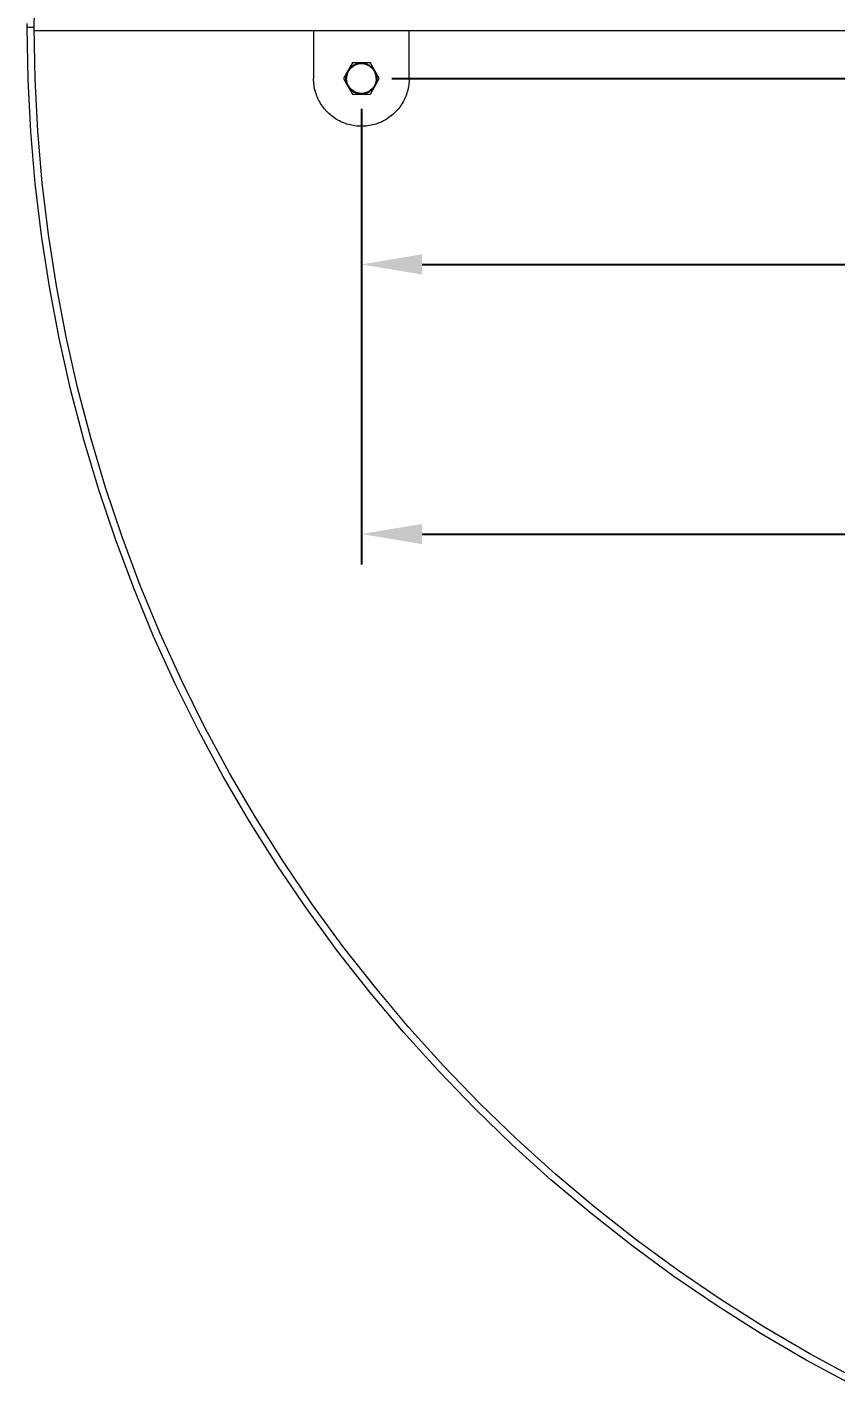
# Model space of a CAD drawing. Header units: inches. Extents: x 6 to 196, y 6 to 118.
# Drawn here: x 76.26 to 89.6, y 12.97 to 35.34 of the extents above; entities that cross this region are included whole.
import ezdxf

# ---------------------------------------------------------------- set-up
doc = ezdxf.new("R2010")
doc.units = ezdxf.units.IN
doc.header["$PDSIZE"] = -1
doc.layers.add('ZANO_R', color=7, linetype='Continuous', lineweight=0)
doc.layers.add('ZANO_W', color=1, linetype='Continuous', lineweight=0)
doc.styles.get("Standard").update_dxf_attribs({"font": 'ARIALUNI.TTF'})
doc.dimstyles.new('amerykanie', dxfattribs={"dimtxt": 50, "dimasz": 50, "dimexe": 0.5, "dimexo": 0.5, "dimgap": 1, "dimtad": 1, "dimdec": 0, "dimzin": 0, "dimlunit": 5, "dimtxsty": 'Standard', "dimcen": 0.09, "dimclrd": 1, "dimclre": 1, "dimclrt": 1, "dimazin": 0, "dimtfac": 1, "dimtdec": 0, "dimtmove": 0, "dimatfit": 3, "dimfxl": 1, "dimtzin": 0, "dimarcsym": 1})

# ---------------------------------------------------------------- blocks, each defined once
blk = doc.blocks.new('*D348')
at = {"layer": 'Defpoints', "color": 0}
for p in [(81.774, 34.493), (102.305, 26.987), (102.305, 15.654)]:
    blk.add_point(p, dxfattribs=at)
at = {"layer": 'ZANO_W', "color": 1, "lineweight": -2}
for p, q in [((81.774, 33.993), (81.774, 26.487)), ((102.305, 16.154), (102.305, 27.487)), ((82.774, 26.987), (101.305, 26.987))]:
    blk.add_line(p, q, dxfattribs=at)
at = {"layer": 'ZANO_W', "color": 1}
for points in [[(82.774, 27.153), (82.774, 26.82), (81.774, 26.987)], [(101.305, 26.82), (101.305, 27.153), (102.305, 26.987)]]:
    blk.add_solid(points, dxfattribs=at)
at = {"layer": 'ZANO_W', "color": 1, "insert": (92.039, 28.006), "char_height": 1, "attachment_point": 5}
blk.add_mtext('20 9/16', dxfattribs=at)
blk = doc.blocks.new('*D349')
at = {"layer": 'Defpoints', "color": 0}
for p in [(121.144, 36.186), (81.774, 34.493), (121.144, 31.429)]:
    blk.add_point(p, dxfattribs=at)
at = {"layer": 'ZANO_W', "color": 1, "lineweight": -2}
for p, q in [((121.144, 35.686), (121.144, 30.929)), ((81.774, 33.993), (81.774, 30.929)), ((82.774, 31.429), (120.144, 31.429))]:
    blk.add_line(p, q, dxfattribs=at)
at = {"layer": 'ZANO_W', "color": 1}
for points in [[(82.774, 31.596), (82.774, 31.263), (81.774, 31.429)], [(120.144, 31.263), (120.144, 31.596), (121.144, 31.429)]]:
    blk.add_solid(points, dxfattribs=at)
at = {"layer": 'ZANO_W', "color": 1, "insert": (101.459, 32.449), "char_height": 1, "attachment_point": 5}
blk.add_mtext('39 3/8', dxfattribs=at)
blk = doc.blocks.new('*D350')
at = {"layer": 'Defpoints', "color": 0}
for p in [(100.612, 55.024), (81.774, 34.493), (94.99, 34.493)]:
    blk.add_point(p, dxfattribs=at)
at = {"layer": 'ZANO_W', "color": 1, "lineweight": -2}
for p, q in [((100.112, 55.024), (94.49, 55.024)), ((94.99, 54.024), (94.99, 35.493)), ((82.274, 34.493), (95.49, 34.493))]:
    blk.add_line(p, q, dxfattribs=at)
at = {"layer": 'ZANO_W', "color": 1}
for points in [[(95.157, 54.024), (94.824, 54.024), (94.99, 55.024)], [(94.824, 35.493), (95.157, 35.493), (94.99, 34.493)]]:
    blk.add_solid(points, dxfattribs=at)
at = {"layer": 'ZANO_W', "color": 1, "insert": (93.971, 44.758), "char_height": 1, "attachment_point": 5, "rotation": 90}
blk.add_mtext('20 9/16', dxfattribs=at)

msp = doc.modelspace()

# ---------------------------------------------------------------- linework, layer by layer
at = {"layer": 'ZANO_R'}
for p, q in [((76.37977, 35.33907), (76.39439, 36.19529)), ((76.26166, 35.28001), (76.26166, 35.39812)), ((76.27635, 34.47881), (76.26166, 35.33907)), ((76.26167, 35.33907), (76.37977, 35.33907)), ((76.26173, 35.28001), (76.26169, 35.28001)), ((76.39439, 34.48285), (76.37977, 35.33907)), ((126.53748, 35.28001), (76.37984, 35.28001)), ((80.9861, 35.28001), (80.9861, 34.49261)), ((82.56091, 34.49261), (82.56091, 35.28001)), ((81.62576, 34.74851), (81.55188, 34.62056)), ((81.59409, 34.67508), (81.60035, 34.68104)), ((81.60035, 34.68104), (81.60682, 34.68678)), ((81.61179, 34.67807), (81.60555, 34.67244)), ((81.60682, 34.68678), (81.61347, 34.6923)), ((81.61822, 34.68348), (81.61179, 34.67807)), ((81.61347, 34.6923), (81.6203, 34.69759)), ((81.62483, 34.68867), (81.61822, 34.68348)), ((81.6203, 34.69759), (81.62732, 34.70265)), ((81.63161, 34.69363), (81.62483, 34.68867)), ((81.77351, 34.74851), (81.62576, 34.74851)), ((81.62732, 34.70265), (81.63449, 34.70746)), ((81.63855, 34.69836), (81.63161, 34.69363)), ((81.63449, 34.70746), (81.64183, 34.71204)), ((81.64566, 34.70285), (81.63855, 34.69836)), ((81.64183, 34.71204), (81.64931, 34.71636)), ((81.65291, 34.70709), (81.64566, 34.70285)), ((81.64931, 34.71636), (81.65694, 34.72043)), ((81.6603, 34.71108), (81.65291, 34.70709)), ((81.65694, 34.72043), (81.6647, 34.72423)), ((81.66783, 34.71482), (81.6603, 34.71108)), ((81.6647, 34.72423), (81.67259, 34.72777)), ((81.67547, 34.7183), (81.66783, 34.71482)), ((81.67259, 34.72777), (81.68059, 34.73105)), ((81.68324, 34.72152), (81.67547, 34.7183)), ((81.68059, 34.73105), (81.68869, 34.73405)), ((81.6911, 34.72446), (81.68324, 34.72152)), ((81.68869, 34.73405), (81.6969, 34.73678)), ((81.69907, 34.72714), (81.6911, 34.72446)), ((81.6969, 34.73678), (81.70519, 34.73923)), ((81.70712, 34.72955), (81.69907, 34.72714)), ((81.70519, 34.73923), (81.71356, 34.74139)), ((81.71525, 34.73167), (81.70712, 34.72955)), ((81.71356, 34.74139), (81.72199, 34.74328)), ((81.72344, 34.73352), (81.71525, 34.73167)), ((81.72199, 34.74328), (81.73049, 34.74487)), ((81.7317, 34.73509), (81.72344, 34.73352)), ((81.73049, 34.74487), (81.73903, 34.74618)), ((81.74, 34.73638), (81.7317, 34.73509)), ((81.73903, 34.74618), (81.74762, 34.7472)), ((81.74834, 34.73738), (81.74, 34.73638)), ((81.74762, 34.7472), (81.75623, 34.74793)), ((81.75671, 34.7381), (81.74834, 34.73738)), ((81.75623, 34.74793), (81.76486, 34.74837)), ((81.76511, 34.73853), (81.75671, 34.7381)), ((81.76486, 34.74837), (81.77351, 34.74851)), ((81.77351, 34.73867), (81.76511, 34.73853)), ((81.92125, 34.74851), (81.77351, 34.74851)), ((81.77351, 34.74851), (81.78215, 34.74837)), ((81.78191, 34.73853), (81.77351, 34.73867)), ((81.7903, 34.7381), (81.78191, 34.73853)), ((81.78215, 34.74837), (81.79078, 34.74793)), ((81.79867, 34.73738), (81.7903, 34.7381)), ((81.79078, 34.74793), (81.7994, 34.7472)), ((81.80701, 34.73638), (81.79867, 34.73738)), ((81.7994, 34.7472), (81.80798, 34.74618)), ((81.81532, 34.73509), (81.80701, 34.73638)), ((81.80798, 34.74618), (81.81652, 34.74487)), ((81.82357, 34.73352), (81.81532, 34.73509)), ((81.81652, 34.74487), (81.82502, 34.74328)), ((81.83177, 34.73167), (81.82357, 34.73352)), ((81.82502, 34.74328), (81.83346, 34.74139)), ((81.83989, 34.72955), (81.83177, 34.73167)), ((81.83346, 34.74139), (81.84183, 34.73923)), ((81.84794, 34.72714), (81.83989, 34.72955)), ((81.84183, 34.73923), (81.85012, 34.73678)), ((81.85591, 34.72446), (81.84794, 34.72714)), ((81.85012, 34.73678), (81.85832, 34.73405)), ((81.86378, 34.72152), (81.85591, 34.72446)), ((81.85832, 34.73405), (81.86642, 34.73105)), ((81.87154, 34.7183), (81.86378, 34.72152)), ((81.86642, 34.73105), (81.87443, 34.72777)), ((81.87919, 34.71482), (81.87154, 34.7183)), ((81.87443, 34.72777), (81.88231, 34.72423)), ((81.88671, 34.71108), (81.87919, 34.71482)), ((81.88231, 34.72423), (81.89007, 34.72043)), ((81.89411, 34.70709), (81.88671, 34.71108)), ((81.89007, 34.72043), (81.8977, 34.71636)), ((81.90136, 34.70285), (81.89411, 34.70709)), ((81.8977, 34.71636), (81.90518, 34.71204)), ((81.90846, 34.69836), (81.90136, 34.70285)), ((81.90518, 34.71204), (81.91252, 34.70746)), ((81.91541, 34.69363), (81.90846, 34.69836)), ((81.91252, 34.70746), (81.9197, 34.70265)), ((81.92219, 34.68867), (81.91541, 34.69363)), ((81.9197, 34.70265), (81.92671, 34.69759)), ((81.99513, 34.62056), (81.92125, 34.74851)), ((81.92879, 34.68348), (81.92219, 34.68867)), ((81.92671, 34.69759), (81.93354, 34.6923)), ((81.93522, 34.67807), (81.92879, 34.68348)), ((81.93354, 34.6923), (81.9402, 34.68678)), ((81.94146, 34.67244), (81.93522, 34.67807)), ((81.9402, 34.68678), (81.94666, 34.68104)), ((81.94666, 34.68104), (81.95293, 34.67508)), ((76.3204, 33.61956), (76.27635, 34.47881)), ((76.43824, 33.62762), (76.39439, 34.48285)), ((80.98656, 34.46572), (80.9861, 34.49261)), ((80.98794, 34.43887), (80.98656, 34.46572)), ((81.55188, 34.62056), (81.47801, 34.49261)), ((81.47801, 34.49261), (81.55188, 34.36465)), ((81.51764, 34.49693), (81.51793, 34.50557)), ((81.51764, 34.48828), (81.51764, 34.49693)), ((81.51793, 34.47965), (81.51764, 34.48828)), ((81.51793, 34.50557), (81.51851, 34.51419)), ((81.51851, 34.47102), (81.51793, 34.47965)), ((81.51851, 34.51419), (81.51939, 34.52279)), ((81.51939, 34.46242), (81.51851, 34.47102)), ((81.51939, 34.52279), (81.52055, 34.53136)), ((81.52055, 34.45386), (81.51939, 34.46242)), ((81.52055, 34.53136), (81.522, 34.53988)), ((81.522, 34.44533), (81.52055, 34.45386)), ((81.522, 34.53988), (81.52374, 34.54835)), ((81.52374, 34.54835), (81.52577, 34.55675)), ((81.52577, 34.55675), (81.52808, 34.56508)), ((81.52759, 34.50101), (81.52744, 34.49261)), ((81.52759, 34.48421), (81.52744, 34.49261)), ((81.52802, 34.5094), (81.52759, 34.50101)), ((81.52802, 34.47581), (81.52759, 34.48421)), ((81.52873, 34.51777), (81.52802, 34.5094)), ((81.52873, 34.46744), (81.52802, 34.47581)), ((81.52808, 34.56508), (81.53066, 34.57333)), ((81.52973, 34.52611), (81.52873, 34.51777)), ((81.52973, 34.4591), (81.52873, 34.46744)), ((81.53102, 34.53442), (81.52973, 34.52611)), ((81.53102, 34.4508), (81.52973, 34.4591)), ((81.53066, 34.57333), (81.53353, 34.58148)), ((81.53259, 34.54267), (81.53102, 34.53442)), ((81.53444, 34.55087), (81.53259, 34.54267)), ((81.53353, 34.58148), (81.53667, 34.58954)), ((81.53657, 34.55899), (81.53444, 34.55087)), ((81.53897, 34.56704), (81.53657, 34.55899)), ((81.53667, 34.58954), (81.54008, 34.59748)), ((81.54165, 34.57501), (81.53897, 34.56704)), ((81.54008, 34.59748), (81.54375, 34.60531)), ((81.5446, 34.58288), (81.54165, 34.57501)), ((81.54375, 34.60531), (81.54769, 34.613)), ((81.54781, 34.59064), (81.5446, 34.58288)), ((81.54769, 34.613), (81.55188, 34.62056)), ((81.55129, 34.59829), (81.54781, 34.59064)), ((81.55503, 34.60581), (81.55129, 34.59829)), ((81.55188, 34.62056), (81.55633, 34.62797)), ((81.55902, 34.61321), (81.55503, 34.60581)), ((81.55633, 34.62797), (81.56103, 34.63523)), ((81.56326, 34.62046), (81.55902, 34.61321)), ((81.56103, 34.63523), (81.56597, 34.64232)), ((81.56775, 34.62756), (81.56326, 34.62046)), ((81.56597, 34.64232), (81.57114, 34.64925)), ((81.57248, 34.63451), (81.56775, 34.62756)), ((81.57114, 34.64925), (81.57655, 34.65599)), ((81.57744, 34.64129), (81.57248, 34.63451)), ((81.57655, 34.65599), (81.58218, 34.66255)), ((81.58263, 34.6479), (81.57744, 34.64129)), ((81.58218, 34.66255), (81.58803, 34.66892)), ((81.58804, 34.65432), (81.58263, 34.6479)), ((81.58803, 34.66892), (81.59409, 34.67508)), ((81.59367, 34.66056), (81.58804, 34.65432)), ((81.59951, 34.6666), (81.59367, 34.66056)), ((81.60555, 34.67244), (81.59951, 34.6666)), ((81.9475, 34.6666), (81.94146, 34.67244)), ((81.95334, 34.66056), (81.9475, 34.6666)), ((81.95293, 34.67508), (81.95899, 34.66892)), ((81.95897, 34.65432), (81.95334, 34.66056)), ((81.96438, 34.6479), (81.95897, 34.65432)), ((81.95899, 34.66892), (81.96484, 34.66255)), ((81.96957, 34.64129), (81.96438, 34.6479)), ((81.96484, 34.66255), (81.97047, 34.65599)), ((81.97453, 34.63451), (81.96957, 34.64129)), ((81.97047, 34.65599), (81.97587, 34.64925)), ((81.97926, 34.62756), (81.97453, 34.63451)), ((81.97587, 34.64925), (81.98105, 34.64232)), ((81.98375, 34.62046), (81.97926, 34.62756)), ((81.98105, 34.64232), (81.98598, 34.63523)), ((81.98799, 34.61321), (81.98375, 34.62046)), ((81.98598, 34.63523), (81.99068, 34.62797)), ((81.99198, 34.60581), (81.98799, 34.61321)), ((81.99068, 34.62797), (81.99513, 34.62056)), ((81.99572, 34.59829), (81.99198, 34.60581)), ((82.069, 34.49261), (81.99513, 34.62056)), ((81.99513, 34.62056), (81.99932, 34.613)), ((81.99513, 34.36465), (82.069, 34.49261)), ((81.9992, 34.59064), (81.99572, 34.59829)), ((82.00242, 34.58288), (81.9992, 34.59064)), ((81.99932, 34.613), (82.00326, 34.60531)), ((82.00536, 34.57501), (82.00242, 34.58288)), ((82.00326, 34.60531), (82.00694, 34.59748)), ((82.00804, 34.56704), (82.00536, 34.57501)), ((82.00694, 34.59748), (82.01035, 34.58954)), ((82.01045, 34.55899), (82.00804, 34.56704)), ((82.01035, 34.58954), (82.01348, 34.58148)), ((82.01257, 34.55087), (82.01045, 34.55899)), ((82.01442, 34.54267), (82.01257, 34.55087)), ((82.01348, 34.58148), (82.01635, 34.57333)), ((82.01599, 34.53442), (82.01442, 34.54267)), ((82.01728, 34.52611), (82.01599, 34.53442)), ((82.01728, 34.4591), (82.01599, 34.4508)), ((82.01635, 34.57333), (82.01894, 34.56508)), ((82.01828, 34.51777), (82.01728, 34.52611)), ((82.01828, 34.46744), (82.01728, 34.4591)), ((82.019, 34.5094), (82.01828, 34.51777)), ((82.019, 34.47581), (82.01828, 34.46744)), ((82.01894, 34.56508), (82.02124, 34.55675)), ((82.01943, 34.50101), (82.019, 34.5094)), ((82.01943, 34.48421), (82.019, 34.47581)), ((82.01957, 34.49261), (82.01943, 34.50101)), ((82.01957, 34.49261), (82.01943, 34.48421)), ((82.02124, 34.55675), (82.02327, 34.54835)), ((82.02327, 34.54835), (82.02501, 34.53988)), ((82.02501, 34.53988), (82.02646, 34.53136)), ((82.02646, 34.45386), (82.02501, 34.44533)), ((82.02646, 34.53136), (82.02763, 34.52279)), ((82.02763, 34.46242), (82.02646, 34.45386)), ((82.02763, 34.52279), (82.0285, 34.51419)), ((82.0285, 34.47102), (82.02763, 34.46242)), ((82.0285, 34.51419), (82.02909, 34.50557)), ((82.02909, 34.47965), (82.0285, 34.47102)), ((82.02909, 34.50557), (82.02938, 34.49693)), ((82.02938, 34.48828), (82.02909, 34.47965)), ((82.02938, 34.49693), (82.02938, 34.48828)), ((82.56045, 34.46572), (82.55908, 34.43887)), ((82.56091, 34.49261), (82.56045, 34.46572)), ((80.99023, 34.41208), (80.98794, 34.43887)), ((80.99343, 34.38539), (80.99023, 34.41208)), ((80.99755, 34.35882), (80.99343, 34.38539)), ((81.00257, 34.3324), (80.99755, 34.35882)), ((81.00849, 34.30618), (81.00257, 34.3324)), ((81.0153, 34.28017), (81.00849, 34.30618)), ((81.02299, 34.2544), (81.0153, 34.28017)), ((81.03156, 34.22892), (81.02299, 34.2544)), ((81.52374, 34.43687), (81.522, 34.44533)), ((81.52577, 34.42846), (81.52374, 34.43687)), ((81.52808, 34.42013), (81.52577, 34.42846)), ((81.53066, 34.41188), (81.52808, 34.42013)), ((81.53353, 34.40373), (81.53066, 34.41188)), ((81.53259, 34.44254), (81.53102, 34.4508)), ((81.53444, 34.43435), (81.53259, 34.44254)), ((81.53667, 34.39567), (81.53353, 34.40373)), ((81.53657, 34.42622), (81.53444, 34.43435)), ((81.53897, 34.41817), (81.53657, 34.42622)), ((81.54008, 34.38773), (81.53667, 34.39567)), ((81.54165, 34.4102), (81.53897, 34.41817)), ((81.54375, 34.37991), (81.54008, 34.38773)), ((81.5446, 34.40234), (81.54165, 34.4102)), ((81.54769, 34.37221), (81.54375, 34.37991)), ((81.54781, 34.39457), (81.5446, 34.40234)), ((81.55188, 34.36465), (81.54769, 34.37221)), ((81.55129, 34.38693), (81.54781, 34.39457)), ((81.55503, 34.3794), (81.55129, 34.38693)), ((81.55188, 34.36465), (81.62576, 34.2367)), ((81.55633, 34.35724), (81.55188, 34.36465)), ((81.55902, 34.37201), (81.55503, 34.3794)), ((81.56103, 34.34998), (81.55633, 34.35724)), ((81.56326, 34.36476), (81.55902, 34.37201)), ((81.56597, 34.34289), (81.56103, 34.34998)), ((81.56775, 34.35765), (81.56326, 34.36476)), ((81.57114, 34.33596), (81.56597, 34.34289)), ((81.57248, 34.35071), (81.56775, 34.35765)), ((81.57655, 34.32922), (81.57114, 34.33596)), ((81.57744, 34.34393), (81.57248, 34.35071)), ((81.58218, 34.32266), (81.57655, 34.32922)), ((81.58263, 34.33732), (81.57744, 34.34393)), ((81.58803, 34.3163), (81.58218, 34.32266)), ((81.58804, 34.33089), (81.58263, 34.33732)), ((81.59409, 34.31013), (81.58803, 34.3163)), ((81.59367, 34.32465), (81.58804, 34.33089)), ((81.59951, 34.31861), (81.59367, 34.32465)), ((81.60035, 34.30418), (81.59409, 34.31013)), ((81.60555, 34.31277), (81.59951, 34.31861)), ((81.60682, 34.29844), (81.60035, 34.30418)), ((81.61179, 34.30714), (81.60555, 34.31277)), ((81.61347, 34.29292), (81.60682, 34.29844)), ((81.61822, 34.30173), (81.61179, 34.30714)), ((81.6203, 34.28762), (81.61347, 34.29292)), ((81.62483, 34.29654), (81.61822, 34.30173)), ((81.62732, 34.28257), (81.6203, 34.28762)), ((81.63161, 34.29158), (81.62483, 34.29654)), ((81.62576, 34.2367), (81.77351, 34.2367)), ((81.63449, 34.27775), (81.62732, 34.28257)), ((81.63855, 34.28685), (81.63161, 34.29158)), ((81.64183, 34.27318), (81.63449, 34.27775)), ((81.64566, 34.28236), (81.63855, 34.28685)), ((81.64931, 34.26886), (81.64183, 34.27318)), ((81.65291, 34.27812), (81.64566, 34.28236)), ((81.65694, 34.26479), (81.64931, 34.26886)), ((81.6603, 34.27413), (81.65291, 34.27812)), ((81.6647, 34.26098), (81.65694, 34.26479)), ((81.66783, 34.27039), (81.6603, 34.27413)), ((81.67259, 34.25744), (81.6647, 34.26098)), ((81.67547, 34.26691), (81.66783, 34.27039)), ((81.68059, 34.25416), (81.67259, 34.25744)), ((81.68324, 34.2637), (81.67547, 34.26691)), ((81.68869, 34.25116), (81.68059, 34.25416)), ((81.6911, 34.26075), (81.68324, 34.2637)), ((81.6969, 34.24844), (81.68869, 34.25116)), ((81.69907, 34.25807), (81.6911, 34.26075)), ((81.70519, 34.24599), (81.6969, 34.24844)), ((81.70712, 34.25567), (81.69907, 34.25807)), ((81.71356, 34.24382), (81.70519, 34.24599)), ((81.71525, 34.25354), (81.70712, 34.25567)), ((81.72199, 34.24194), (81.71356, 34.24382)), ((81.72344, 34.25169), (81.71525, 34.25354)), ((81.73049, 34.24034), (81.72199, 34.24194)), ((81.7317, 34.25012), (81.72344, 34.25169)), ((81.73903, 34.23903), (81.73049, 34.24034)), ((81.74, 34.24883), (81.7317, 34.25012)), ((81.74762, 34.23801), (81.73903, 34.23903)), ((81.74834, 34.24783), (81.74, 34.24883)), ((81.75623, 34.23728), (81.74762, 34.23801)), ((81.75671, 34.24712), (81.74834, 34.24783)), ((81.76486, 34.23685), (81.75623, 34.23728)), ((81.76511, 34.24669), (81.75671, 34.24712)), ((81.77351, 34.2367), (81.76486, 34.23685)), ((81.77351, 34.24654), (81.76511, 34.24669)), ((81.78191, 34.24669), (81.77351, 34.24654)), ((81.78215, 34.23685), (81.77351, 34.2367)), ((81.77351, 34.2367), (81.92125, 34.2367)), ((81.7903, 34.24712), (81.78191, 34.24669)), ((81.79078, 34.23728), (81.78215, 34.23685)), ((81.79867, 34.24783), (81.7903, 34.24712)), ((81.7994, 34.23801), (81.79078, 34.23728)), ((81.80701, 34.24883), (81.79867, 34.24783)), ((81.80798, 34.23903), (81.7994, 34.23801)), ((81.81532, 34.25012), (81.80701, 34.24883)), ((81.81652, 34.24034), (81.80798, 34.23903)), ((81.82357, 34.25169), (81.81532, 34.25012)), ((81.82502, 34.24194), (81.81652, 34.24034)), ((81.83177, 34.25354), (81.82357, 34.25169)), ((81.83346, 34.24382), (81.82502, 34.24194)), ((81.83989, 34.25567), (81.83177, 34.25354)), ((81.84183, 34.24599), (81.83346, 34.24382)), ((81.84794, 34.25807), (81.83989, 34.25567)), ((81.85012, 34.24844), (81.84183, 34.24599)), ((81.85591, 34.26075), (81.84794, 34.25807)), ((81.85832, 34.25116), (81.85012, 34.24844)), ((81.86378, 34.2637), (81.85591, 34.26075)), ((81.86642, 34.25416), (81.85832, 34.25116)), ((81.87154, 34.26691), (81.86378, 34.2637)), ((81.87443, 34.25744), (81.86642, 34.25416)), ((81.87919, 34.27039), (81.87154, 34.26691)), ((81.88231, 34.26098), (81.87443, 34.25744)), ((81.88671, 34.27413), (81.87919, 34.27039)), ((81.89007, 34.26479), (81.88231, 34.26098)), ((81.89411, 34.27812), (81.88671, 34.27413)), ((81.8977, 34.26886), (81.89007, 34.26479)), ((81.90136, 34.28236), (81.89411, 34.27812)), ((81.90518, 34.27318), (81.8977, 34.26886)), ((81.90846, 34.28685), (81.90136, 34.28236)), ((81.91252, 34.27775), (81.90518, 34.27318)), ((81.91541, 34.29158), (81.90846, 34.28685)), ((81.9197, 34.28257), (81.91252, 34.27775)), ((81.92219, 34.29654), (81.91541, 34.29158)), ((81.92671, 34.28762), (81.9197, 34.28257)), ((81.92125, 34.2367), (81.99513, 34.36465)), ((81.92879, 34.30173), (81.92219, 34.29654)), ((81.93354, 34.29292), (81.92671, 34.28762)), ((81.93522, 34.30714), (81.92879, 34.30173)), ((81.9402, 34.29844), (81.93354, 34.29292)), ((81.94146, 34.31277), (81.93522, 34.30714)), ((81.94666, 34.30418), (81.9402, 34.29844)), ((81.9475, 34.31861), (81.94146, 34.31277)), ((81.95293, 34.31013), (81.94666, 34.30418)), ((81.95334, 34.32465), (81.9475, 34.31861)), ((81.95899, 34.3163), (81.95293, 34.31013)), ((81.95897, 34.33089), (81.95334, 34.32465)), ((81.96438, 34.33732), (81.95897, 34.33089)), ((81.96484, 34.32266), (81.95899, 34.3163)), ((81.96957, 34.34393), (81.96438, 34.33732)), ((81.97047, 34.32922), (81.96484, 34.32266)), ((81.97453, 34.35071), (81.96957, 34.34393)), ((81.97587, 34.33596), (81.97047, 34.32922)), ((81.97926, 34.35765), (81.97453, 34.35071)), ((81.98105, 34.34289), (81.97587, 34.33596)), ((81.98375, 34.36476), (81.97926, 34.35765)), ((81.98598, 34.34998), (81.98105, 34.34289)), ((81.98799, 34.37201), (81.98375, 34.36476)), ((81.99068, 34.35724), (81.98598, 34.34998)), ((81.99198, 34.3794), (81.98799, 34.37201)), ((81.99513, 34.36465), (81.99068, 34.35724)), ((81.99572, 34.38693), (81.99198, 34.3794)), ((81.99932, 34.37221), (81.99513, 34.36465)), ((81.9992, 34.39457), (81.99572, 34.38693)), ((82.00242, 34.40234), (81.9992, 34.39457)), ((82.00326, 34.37991), (81.99932, 34.37221)), ((82.00536, 34.4102), (82.00242, 34.40234)), ((82.00694, 34.38773), (82.00326, 34.37991)), ((82.00804, 34.41817), (82.00536, 34.4102)), ((82.01035, 34.39567), (82.00694, 34.38773)), ((82.01045, 34.42622), (82.00804, 34.41817)), ((82.01348, 34.40373), (82.01035, 34.39567)), ((82.01257, 34.43435), (82.01045, 34.42622)), ((82.01442, 34.44254), (82.01257, 34.43435)), ((82.01635, 34.41188), (82.01348, 34.40373)), ((82.01599, 34.4508), (82.01442, 34.44254)), ((82.01894, 34.42013), (82.01635, 34.41188)), ((82.02124, 34.42846), (82.01894, 34.42013)), ((82.02327, 34.43687), (82.02124, 34.42846)), ((82.02501, 34.44533), (82.02327, 34.43687)), ((82.52402, 34.2544), (82.51545, 34.22892)), ((82.53171, 34.28017), (82.52402, 34.2544)), ((82.53852, 34.30618), (82.53171, 34.28017)), ((82.54444, 34.3324), (82.53852, 34.30618)), ((82.54946, 34.35882), (82.54444, 34.3324)), ((82.55358, 34.38539), (82.54946, 34.35882)), ((82.55678, 34.41208), (82.55358, 34.38539)), ((82.55908, 34.43887), (82.55678, 34.41208)), ((81.041, 34.20374), (81.03156, 34.22892)), ((81.05129, 34.1789), (81.041, 34.20374)), ((81.06242, 34.15443), (81.05129, 34.1789)), ((81.07438, 34.13035), (81.06242, 34.15443)), ((81.08716, 34.10669), (81.07438, 34.13035)), ((81.10073, 34.08348), (81.08716, 34.10669)), ((81.11509, 34.06075), (81.10073, 34.08348)), ((81.13022, 34.03853), (81.11509, 34.06075)), ((81.1461, 34.01683), (81.13022, 34.03853)), ((81.16271, 33.99568), (81.1461, 34.01683)), ((82.40092, 34.01683), (82.38431, 33.99568)), ((82.41679, 34.03853), (82.40092, 34.01683)), ((82.43192, 34.06075), (82.41679, 34.03853)), ((82.44628, 34.08348), (82.43192, 34.06075)), ((82.45986, 34.10669), (82.44628, 34.08348)), ((82.47263, 34.13035), (82.45986, 34.10669)), ((82.48459, 34.15443), (82.47263, 34.13035)), ((82.49572, 34.1789), (82.48459, 34.15443)), ((82.50601, 34.20374), (82.49572, 34.1789)), ((82.51545, 34.22892), (82.50601, 34.20374)), ((81.18003, 33.97512), (81.16271, 33.99568)), ((81.19804, 33.95516), (81.18003, 33.97512)), ((81.21673, 33.93583), (81.19804, 33.95516)), ((81.23606, 33.91714), (81.21673, 33.93583)), ((81.25602, 33.89913), (81.23606, 33.91714)), ((81.27658, 33.88181), (81.25602, 33.89913)), ((81.29773, 33.8652), (81.27658, 33.88181)), ((81.31942, 33.84932), (81.29773, 33.8652)), ((81.34165, 33.83419), (81.31942, 33.84932)), ((81.36438, 33.81983), (81.34165, 33.83419)), ((81.38759, 33.80626), (81.36438, 33.81983)), ((81.41125, 33.79348), (81.38759, 33.80626)), ((81.43533, 33.78152), (81.41125, 33.79348)), ((82.13576, 33.79348), (82.11168, 33.78152)), ((82.15942, 33.80626), (82.13576, 33.79348)), ((82.18263, 33.81983), (82.15942, 33.80626)), ((82.20536, 33.83419), (82.18263, 33.81983)), ((82.22759, 33.84932), (82.20536, 33.83419)), ((82.24929, 33.8652), (82.22759, 33.84932)), ((82.27043, 33.88181), (82.24929, 33.8652)), ((82.29099, 33.89913), (82.27043, 33.88181)), ((82.31095, 33.91714), (82.29099, 33.89913)), ((82.33029, 33.93583), (82.31095, 33.91714)), ((82.34897, 33.95516), (82.33029, 33.93583)), ((82.36698, 33.97512), (82.34897, 33.95516)), ((82.38431, 33.99568), (82.36698, 33.97512)), ((76.39376, 32.76232), (76.3204, 33.61956)), ((76.51126, 32.7744), (76.43824, 33.62762)), ((81.4598, 33.77039), (81.43533, 33.78152)), ((81.48464, 33.7601), (81.4598, 33.77039)), ((81.50982, 33.75066), (81.48464, 33.7601)), ((81.5353, 33.74209), (81.50982, 33.75066)), ((81.56107, 33.7344), (81.5353, 33.74209)), ((81.58708, 33.72759), (81.56107, 33.7344)), ((81.6133, 33.72167), (81.58708, 33.72759)), ((81.63972, 33.71665), (81.6133, 33.72167)), ((81.66629, 33.71253), (81.63972, 33.71665)), ((81.69298, 33.70933), (81.66629, 33.71253)), ((81.71977, 33.70704), (81.69298, 33.70933)), ((81.74662, 33.70566), (81.71977, 33.70704)), ((81.77351, 33.7052), (81.74662, 33.70566)), ((81.80039, 33.70566), (81.77351, 33.7052)), ((81.82724, 33.70704), (81.80039, 33.70566)), ((81.85403, 33.70933), (81.82724, 33.70704)), ((81.88073, 33.71253), (81.85403, 33.70933)), ((81.9073, 33.71665), (81.88073, 33.71253)), ((81.93371, 33.72167), (81.9073, 33.71665)), ((81.95994, 33.72759), (81.93371, 33.72167)), ((81.98595, 33.7344), (81.95994, 33.72759)), ((82.01171, 33.74209), (81.98595, 33.7344)), ((82.03719, 33.75066), (82.01171, 33.74209)), ((82.06237, 33.7601), (82.03719, 33.75066)), ((82.08721, 33.77039), (82.06237, 33.7601)), ((82.11168, 33.78152), (82.08721, 33.77039)), ((76.49635, 31.90808), (76.39376, 32.76232)), ((76.61336, 31.92416), (76.51126, 32.7744)), ((76.62804, 31.05784), (76.49635, 31.90808)), ((76.74443, 31.0779), (76.61336, 31.92416)), ((76.78868, 30.21259), (76.62804, 31.05784)), ((76.90432, 30.23662), (76.74443, 31.0779)), ((76.97809, 29.37332), (76.78868, 30.21259)), ((77.09284, 29.40128), (76.90432, 30.23662)), ((77.19604, 28.541), (76.97809, 29.37332)), ((77.30977, 28.57287), (77.09284, 29.40128)), ((77.44227, 27.71661), (77.19604, 28.541)), ((77.55485, 27.75234), (77.30977, 28.57287)), ((77.82781, 26.94066), (77.55485, 27.75234)), ((77.71651, 26.90111), (77.44227, 27.71661)), ((78.01844, 26.09544), (77.71651, 26.90111)), ((78.12831, 26.13877), (77.82781, 26.94066)), ((78.34769, 25.30056), (78.01844, 26.09544)), ((78.45602, 25.34761), (78.12831, 26.13877)), ((78.70389, 24.51737), (78.34769, 25.30056)), ((78.81055, 24.5681), (78.45602, 25.34761)), ((79.08662, 23.74681), (78.70389, 24.51737)), ((79.19149, 23.80115), (78.81055, 24.5681)), ((79.49543, 22.98976), (79.08662, 23.74681)), ((79.59839, 23.04765), (79.19149, 23.80115)), ((80.03077, 22.30848), (79.59839, 23.04765)), ((79.92986, 22.24711), (79.49543, 22.98976)), ((80.38938, 21.51973), (79.92986, 22.24711)), ((80.48814, 21.5845), (80.03077, 22.30848)), ((80.87347, 20.80845), (80.38938, 21.51973)), ((80.96997, 20.87657), (80.48814, 21.5845)), ((81.38156, 20.11412), (80.87347, 20.80845)), ((81.47568, 20.18549), (80.96997, 20.87657)), ((82.00469, 19.51208), (81.47568, 20.18549)), ((81.91307, 19.43755), (81.38156, 20.11412)), ((82.55638, 18.85713), (82.00469, 19.51208)), ((82.46736, 18.77951), (81.91307, 19.43755)), ((83.13011, 18.22139), (82.55638, 18.85713)), ((83.04379, 18.14078), (82.46736, 18.77951)), ((83.64169, 17.5221), (83.04379, 18.14078)), ((83.72521, 17.60562), (83.13011, 18.22139)), ((84.26037, 16.92419), (83.64169, 17.5221)), ((84.34099, 17.01051), (83.72521, 17.60562)), ((84.97672, 16.43678), (84.34099, 17.01051)), ((84.8991, 16.34776), (84.26037, 16.92419)), ((85.55714, 15.79347), (84.8991, 16.34776)), ((85.63168, 15.88509), (84.97672, 16.43678)), ((86.30509, 15.35608), (85.63168, 15.88509)), ((86.23372, 15.26197), (85.55714, 15.79347)), ((86.92805, 14.75388), (86.23372, 15.26197)), ((86.99616, 14.85037), (86.30509, 15.35608)), ((87.7041, 14.36855), (86.99616, 14.85037)), ((87.63932, 14.26979), (86.92805, 14.75388)), ((88.42807, 13.91118), (87.7041, 14.36855)), ((88.36671, 13.81026), (87.63932, 14.26979)), ((89.16724, 13.47879), (88.42807, 13.91118)), ((89.10936, 13.37584), (88.36671, 13.81026)), ((89.92074, 13.07189), (89.16724, 13.47879)), ((89.8664, 12.96702), (89.10936, 13.37584))]:
    msp.add_line(p, q, dxfattribs=at)
msp.add_circle((81.77352, 34.49258), 0.24605, dxfattribs=at)

# ---------------------------------------------------------------- dimensions: what is measured, and where the dimension line sits
at = {"layer": 'ZANO_W'}
dim = msp.add_linear_dim(base=(94.9903, 34.49258), p1=(100.6122, 55.0242), p2=(81.77352, 34.49258), angle=90, dimstyle='amerykanie', override={"dimtxt": 1, "dimasz": 1, "dimgap": 0.5, "dimdec": 4, "dimaunit": 1, "dimadec": 1, "dimtdec": 4, "dimtmove": 1, "dimfrac": 2}, dxfattribs=at)
dim.commit()
dim.dimension.update_dxf_attribs({"geometry": '*D350', "text_midpoint": (93.9712, 44.75839)})
for base, p2, picture, middle in [((121.1438, 31.42946), (121.1438, 36.18555), '*D349', (101.45866, 32.44855)), ((102.30513, 26.98671), (102.30513, 15.65389), '*D348', (92.03932, 28.00581))]:
    dim = msp.add_linear_dim(base=base, p1=(81.77352, 34.49258), p2=p2, dimstyle='amerykanie', override={"dimtxt": 1, "dimasz": 1, "dimgap": 0.5, "dimdec": 4, "dimaunit": 1, "dimadec": 1, "dimtdec": 4, "dimtmove": 1, "dimfrac": 2}, dxfattribs=at)
    dim.commit()
    dim.dimension.update_dxf_attribs({"geometry": picture, "text_midpoint": middle})

doc.saveas('drawing.dxf')
